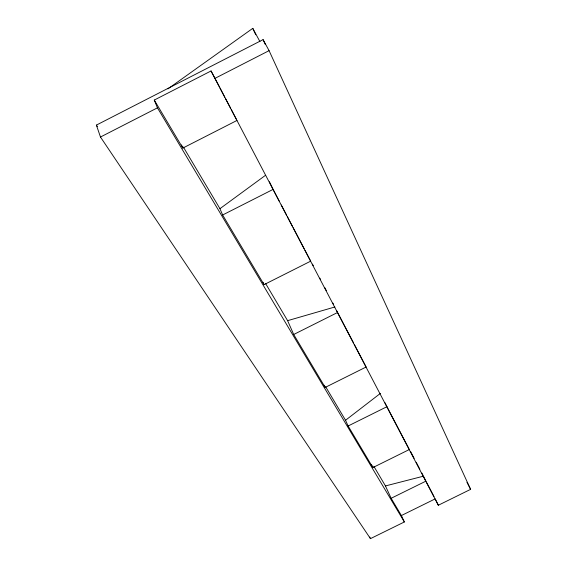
<?xml version="1.0" encoding="UTF-8"?>
<svg xmlns="http://www.w3.org/2000/svg" width="567" height="567" viewBox="0 0 567 567"><rect width="100%" height="100%" fill="white"/><g stroke="black" fill="none" stroke-linecap="round" stroke-linejoin="round"><path stroke-width="0.85" d="M409.36 449.518L372.866 467.577L348.131 425.987L345.537 420.26L380.429 393.37M310.688 261.16L264.059 284.641L222.633 214.985L219.946 208.684L265.399 175.38M167.938 88.87L252.769 28.35L259.906 41.554M96.39 125.101L263.074 39.626L269.077 50.654L470.61 489.349L438.334 505.24L211.052 70.96L154.274 100.061L157.442 107.836L404.356 521.966L370.457 538.65L100.472 137.023L96.39 125.101L97.375 126.569M100.472 137.023L157.442 107.836M214.652 78.529L269.077 50.654M154.274 100.061L182.836 148.079L236.978 120.452M222.633 214.985L273.096 189.399L269.417 181.745M265.562 283.45L287.604 320.667L293.706 334.487L337.578 312.495L353.489 342.865M293.706 334.487L325.196 387.424L366.14 367.005L354.304 344.424M348.131 425.987L386.935 406.702L408.956 448.745M385.461 485.933L391.138 498.294L425.923 481.135L423.499 476.174L385.461 485.933L373.802 466.244M391.138 498.294L401.393 515.538L435.215 498.875L438.334 505.24M287.604 320.667L334.906 306.974M183.347 147.03L219.946 208.684M325.713 386.864L345.537 420.26M312.46 264.102L313.275 265.661M319.802 278.135L320.617 279.694M324.7 287.49L326.33 290.602M332.864 303.076L333.68 304.635M410.522 451.403L414.172 458.37M416.199 462.24L419.849 469.207M421.876 473.076L423.088 475.401M211.052 70.96L219.153 86.425M219.961 87.97L224.823 97.255M225.631 98.8L230.493 108.077M231.308 109.622L236.163 118.9M273.096 189.399L279.226 201.101M281.267 204.999L286.583 215.141M287.398 216.7L292.303 226.063M293.118 227.622L304.153 248.679M304.968 250.238L310.277 260.381M426.327 481.907L434.003 496.557M466.939 482.276L470.61 489.349M385.021 402.783L386.935 406.702M336.812 310.914L337.578 312.495M252.769 28.35L255.745 34.764M401.393 515.538L404.356 521.966M263.074 39.626L265.292 44.446M371.42 464.408L372.866 467.577M324.211 385.227L325.196 387.424M263.038 282.295L264.059 284.641M369.755 537.027L370.457 538.65M181.511 144.89L182.836 148.079"/></g></svg>
